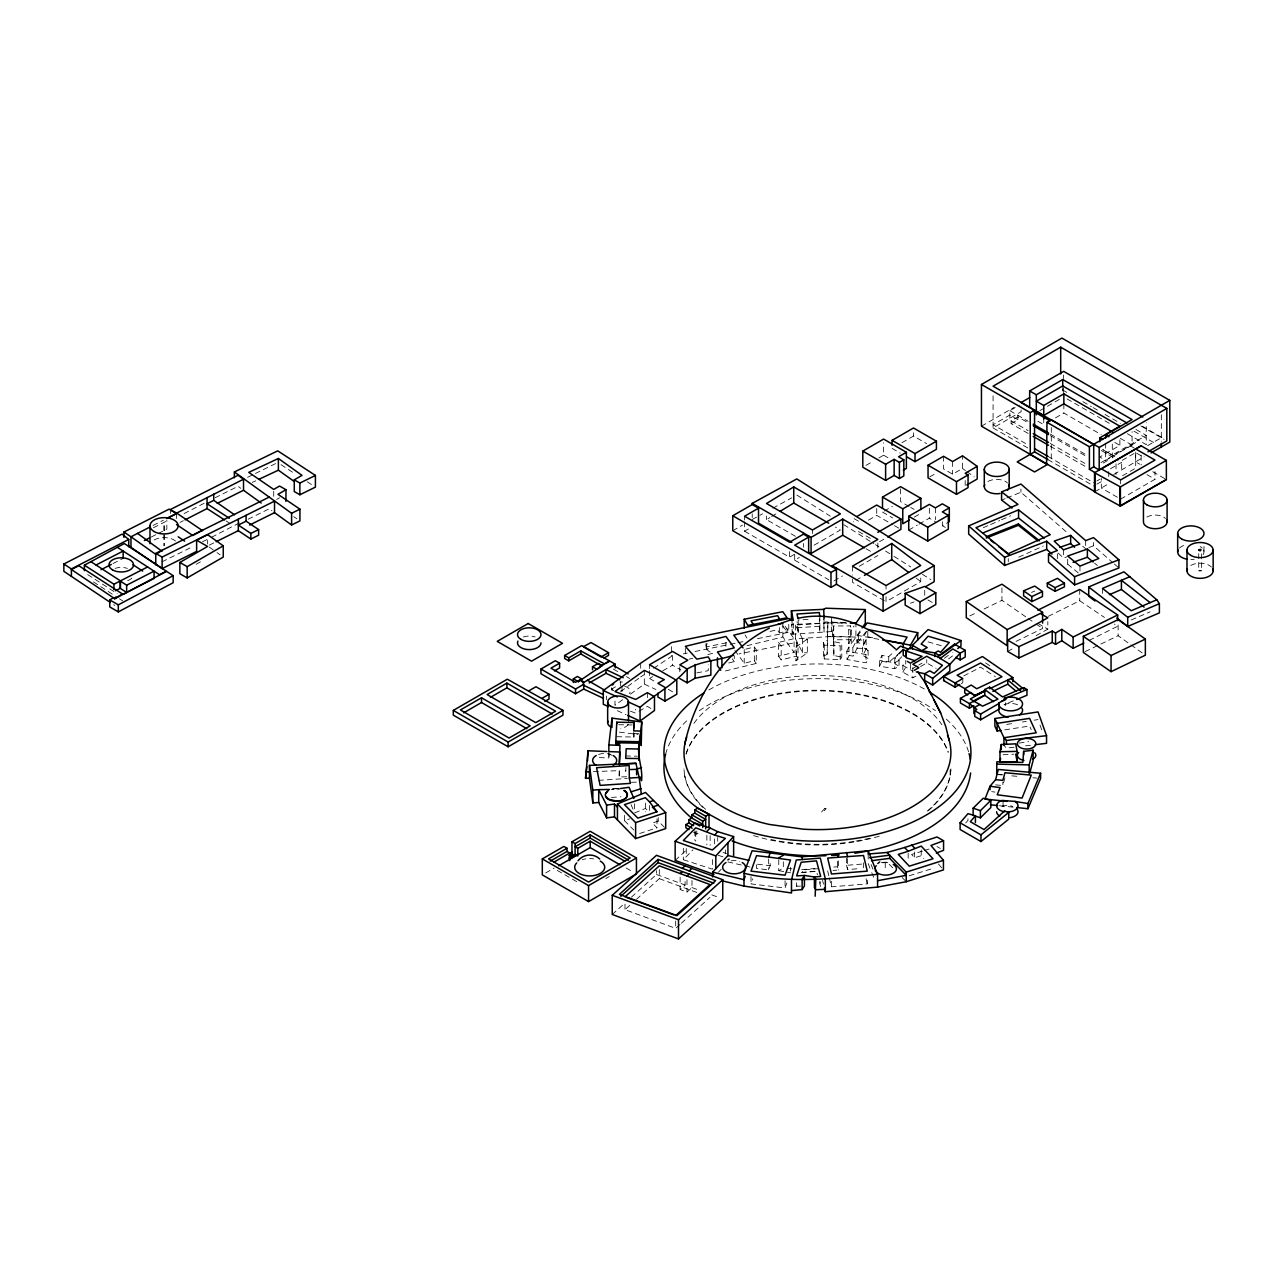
<?xml version="1.0" encoding="UTF-8"?>
<svg xmlns="http://www.w3.org/2000/svg" width="1277" height="1277" viewBox="0 0 1277 1277"><rect width="100%" height="100%" fill="white"/><g stroke="black" fill="none" stroke-linecap="round" stroke-linejoin="round"><path stroke-width="0.75" stroke-dasharray="5 3.75" d="M860.091 630.95L851.28 643.847L848.71 643.496L850.658 639.729L850.658 625.906L833.658 625.985L833.865 641.677L841.782 643.369L841.782 657.192L840.186 659.682L824.256 658.948L823.537 656.314L827.145 654.223L827.863 622.873L846.571 623.128M827.145 654.223L827.863 622.873M626.624 776.735L619.169 777.023L619.505 769.584M625.922 767.573L625.746 771.404L625.746 767.669M599.376 757.612L608.842 757.979L609.289 754.148L607.182 753.669M622.282 691.256L620.909 690.458M1198.736 570.787L1201.402 570.787L1198.736 570.787L1198.736 550.068M1004.919 777.932L1002.876 785.531L1002.876 782.067M800.535 886.094L796.625 886.302L797.774 882.902M786.887 882.918L785.068 887.978L751.02 883.923L752.871 878.752M756.559 864.768L756.559 868.424L768.69 869.876L770.175 865.726L770.175 860.235M897.635 655.069L894.826 657.878L899.04 660.305L899.04 666.195L894.714 668.685L879.566 666.227L879.566 660.337L881.96 655.436L888.744 656.538L894.65 651.334M879.566 666.227L881.96 661.31L881.96 655.436M846.779 651.286L848.87 647.152L852.781 647.822L856.771 639.921L866.014 640.176L866.349 648.493L862.837 655.436L868.328 658.597L866.205 662.811L847.114 659.586L846.779 651.286L865.87 654.494L867.993 650.296L862.502 647.12L866.014 640.176M847.114 659.586L849.189 655.468L848.87 647.152M849.189 655.468L853.116 656.123L857.106 648.237L856.771 639.921M848.71 643.496L848.71 629.689L850.658 625.906M863.715 643.879L867.817 636.808L867.817 629.513L863.715 636.585L863.715 643.879L857.601 642.698L857.601 635.403L861.831 630.343M915.848 676.156L912.847 677.879L902.823 672.101L902.823 665.381L904.77 662.109M902.823 672.101L905.744 667.185L905.744 660.464M840.186 659.682L840.186 645.875L841.782 643.369M851.28 643.847L851.28 630.04L854.058 625.969M857.601 642.698L867.147 630.184M846.188 623.032L832.572 622.633L795.459 625.076L802.547 638.899L807.335 639.107L807.335 652.85L795.954 660.832L795.954 647.088L798.013 644.486L796.497 642.395L739.08 653.872M795.954 660.832L798.013 658.23L798.013 644.486M965.731 822.979L967.982 820.361L967.982 817.009M718.504 872.175L721.186 869.254M712.39 859.581L712.39 869.174L683.323 859.724L692.964 849.828M901.833 656.745L894.826 663.769L899.04 666.195M675.166 860.427L687.824 848.742M612.242 914.492L624.054 903.829M631.429 897.156L656.49 874.49L656.49 870.643M679.987 924.484L675.693 928.363L624.996 909.671L630.71 904.499M636.441 899.327L659.299 878.656L659.299 869.509M691.974 880.46L691.974 887.563L686.994 892.048L680.13 889.526L685.095 885.025L685.095 879.693M681.407 923.191L709.996 897.332M881.96 661.31L888.744 662.412L900.54 652.02M948.524 658.916L952.834 655.692L952.834 652.324M620.606 691.639L639.17 678.055M944.31 658.278L950.152 654.032M622.697 699.7L614.971 705.255L614.971 699.365M630.423 694.145L644.326 684.137L644.326 670.393M795.954 647.088L807.335 639.107M640.671 676.97L643.927 674.783M653.696 668.27L671.59 656.298L671.59 642.554M239.358 522.916L209.54 538.319M795.443 536.308L766.535 519.627L769.935 517.552M771.627 516.515L776.735 513.402M276.646 499.435L279.583 497.743M196.131 564.306L201.032 561.481M732.775 530.721L742.496 525.118M744.571 521.862L744.571 531.2L749.232 528.518M901.977 442.688L913.502 436.048L926.607 443.598M866.014 465.371L872.414 461.667M878.815 457.98L883.62 455.203L883.62 442.672M981.454 426.199L1013.986 407.443M1009.852 418.233L1009.852 410.683L1019.477 405.128M993.075 395.838L993.075 427.923L1021.089 411.753L1021.089 406.086M1028.129 433.446L1011.097 423.629L1011.097 420.803L1017.913 416.877L1028.129 422.767M1011.097 423.629L1017.913 419.686L1017.913 415.344M1039.861 410.651L1060.229 398.887M744.571 531.2L789.537 557.171L794.182 554.473M929.768 476.896L936.664 472.905M814.087 545.183L840.41 529.987L835.413 527.098M794.693 554.521L794.693 560.14L799.338 557.458M868.488 520.154L876.724 515.397L892.862 524.719M884.147 511.119L892.384 506.362M943.543 456.272L943.543 468.93L952.626 474.182L962.507 468.483L962.507 455.809M1055.472 417.882L1063.853 413.046L1101.205 434.611M914.3 517.121L919.232 514.264M879.486 541.751L886.078 537.936M649.514 670.617L649.514 678.47L652.802 676.571M662.683 670.872L672.548 665.173L681.008 670.058M908.729 530.083L917.317 525.134M919.041 524.145L929.337 518.191L935.371 521.686M833.977 580.875L842.421 576.007M859.293 566.254L877.858 555.543M942.346 521.766L942.346 525.709L949.322 521.686M855.877 580.301L862.709 576.358M639.011 711.241L647.391 706.404L651.637 708.863M1119.881 439.879L1119.881 445.402L1099.784 457.006L1105.659 460.406L1132.076 445.146L1132.076 431.722M1100.95 462.641L1135.62 442.624L1138.366 444.204M1103.216 463.056L1110.479 458.874M1134.072 453.495L1121.701 460.63L1121.701 469.84M1147.624 445.673L1161.32 437.772M1110.479 468.787L1121.701 462.306M920.749 578.018L920.749 581.61L886.03 601.659L886.03 596.279M1096.879 480.982L1100.056 479.146M1096.879 484.175L1103.216 480.519M1113.688 474.469L1144.192 456.863M823.537 656.314L823.537 642.507L827.145 640.415M1094.916 491.709L1108.755 483.712M1122.579 475.73L1135.716 468.148L1135.716 450.893M1120.599 499.131L1154.999 479.274L1154.999 471.596M899.04 660.305L894.714 662.811L879.566 660.337M545.678 872.941L554.106 868.089M917.078 666.003L910.405 669.866L910.405 663.146M918.754 665.046L922.09 663.114M920.573 666.514L926.751 662.955L936.169 668.382M605.825 878.528L609.273 876.533M693.666 832.317L696.795 834.12L699.748 832.412M961.342 683.53L962.81 682.684L962.81 678.534M778.762 859.724L778.762 870.691L783.312 868.057L783.312 860.746M1007.665 651.462L1014.353 647.742M1036.11 635.643L1047.826 629.13L1047.826 621.596M752.217 519.5L762.513 513.865M772.808 508.214L791.676 497.87M963.8 675.9L980.544 667.185L995.39 676.698M184.096 513.562L204.639 503.026M180.009 522.437L183.393 520.697M112.983 563.588L123.151 558.368M153.032 525.47L163.376 520.218M153.463 527.736L167.351 520.697M151.293 537.026L156.48 534.393M158.204 533.515L166.84 529.141L166.84 520.25M215.111 497.759L238.049 486.314L240.794 488.293M209.348 545.103L214.456 542.549M1048.305 616.312L1079.735 600.749L1104.461 617.414M1089.153 640.4L1117.662 626.289L1114.358 624.07M162.035 561.816L192.763 546.62M202.516 541.783L207.784 539.181M248.153 519.228L269.192 508.805L271.857 510.736M247.562 477.327L275.96 463.423M969.85 615.897L976.985 612.433M984.12 608.985L1001.95 600.318L1026.341 617.238M1016.013 641.405L1042.591 628.507L1042.591 624.916M1085.083 651.621L1118.125 635.738L1129.347 643.736M252.239 482.435L255.719 480.806M1018.759 557.139L1043.245 546.061M983.274 527.72L988.749 525.326M990.585 524.528L999.715 520.553M1001.535 519.755L1010.666 515.78M1131.23 619.952L1150.146 611.827M1031.545 592.416L1034.721 591.075M1013.268 700.913L1004.361 704.569L1005.701 705.335L1005.701 699.573M634.621 812.89L645.508 808.453L648.173 811.134M1001.583 500.073L1005.111 498.653M1006.867 497.934L1020.93 492.252L1068.019 533.371M1088.802 547.594L1093.511 545.806L1112.921 562.758M612.737 789.074L614.205 788.835M910.501 603.207L914.061 601.93M1058.17 553.037L1063.47 558.033L1067.109 556.756M1067.7 559.278L1067.7 564.179L1071.275 562.918M624.437 815.285L624.437 820.616L629.673 818.876M664.455 827.368L658.23 821.095L652.324 823.058L657.001 827.767L637.83 834.104M922.489 851.089L911.586 854.473L914.635 857.745L921.212 855.702L923.83 858.511M924.309 850.53L929.752 848.822M909.24 875.767L933.024 868.36M1004.105 704.601L1006.899 703.803A11.908 6.88 0 0 1 1018.567 705.191M689.085 659.171L692.836 658.262M707.841 654.606L713.109 653.17A12.451 7.183 0 0 1 707.219 643.608M746.997 645.699L782.865 636.984L794.102 652.403L778.507 656.202L778.507 642.443L794.102 638.66L794.102 652.403M745.896 649.083L754.324 647.024L756.271 649.69L756.271 663.449L723.82 671.335M728.688 662.986L734.291 661.63L734.291 655.724M734.929 650.504L744.22 663.226L754.324 660.784L756.271 663.449M778.507 656.202L781.189 659.874L796.497 656.155L798.013 658.23M611.22 789.441L613.822 788.819M1001.982 806.378L1004.552 805.755A10.711 6.177 0 0 1 1012.693 806.378M706.724 649.099L706.724 646.848L728.225 642.443M683.307 653.904L687.202 653.106M695.023 651.493L728.225 644.677M730.189 644.278L736.047 643.081M737.994 642.682L743.852 641.469M757.516 638.66L788.771 632.259L792.091 634.174L831.63 631.572L832.572 636.377L855.925 637.063L855.925 623.32M612.497 789.106L613.726 788.867M770.015 631.365L777.597 629.88L779.353 632.881L787.079 631.939L787.079 624.836M696.811 672.899L708.24 670.664L708.24 664.774M1006.675 724.41L1014.513 723.213M1022.35 722L1026.277 721.409M1034.131 720.196L1038.041 719.605M1004.76 729.853L1029.581 726.038L1031.241 729.646M1019.158 743.086L1028.639 741.634M618.563 788.819L615.785 788.707M616.137 788.643L619.664 789.026M1014.066 747.205L1006.436 748.114L1003.977 745.401M1025.527 745.832L1033.173 744.922M801.174 872.67L816.498 871.297L817.424 874.761M846.523 858L846.523 865.311L864.226 863.891M881.401 862.518L887.068 862.071L893.916 869.094M801.764 869.637L814.949 868.568M833.785 867.067L837.552 866.764L838.351 870.036L833.003 870.467M818.525 868.663L802.403 869.956L802.403 872.319L818.525 871.026M846.523 865.311L847.545 869.573L859.964 868.568M829.348 877.953L831.471 886.797L867.275 883.923L867.275 878.432M613.423 788.899L616.615 788.611M598.498 780.359L627.262 778.443M611.46 797.423L620.909 796.8M808.07 619.377L798.189 620.015L798.189 633.775L797.008 621.867M797.008 627.757L819.339 626.289L819.339 618.435M795.459 625.076L795.459 638.819L832.572 636.377L831.63 617.829L831.63 631.572M1003.083 754.739L1013.922 754.212M593.422 771.627L619.169 770.638L619.169 777.023M631.397 782.306L636.616 782.115M833.658 625.985L833.658 639.793L850.658 639.729M827.863 636.68L855.925 637.063M618.722 724.729L632.227 724.985M633.695 733.397L639.33 733.493M616.791 736.717L634.158 737.037L634.158 733.317M625.57 755.968L637.367 756.192M998.598 774.5L1002.413 774.596M857.106 648.237L866.349 648.493M845.518 622.633L825.74 621.947L823.729 623.096L791.405 624.517L793.288 634.094L793.288 622.314M795.459 638.819L802.547 652.643L807.335 652.85M823.537 642.507L824.256 645.14L840.186 645.875M616.248 788.675L619.074 788.899M786.999 868.376L792.538 868.839M998.359 774.644L1002.206 774.979M1011.815 775.857L1017.561 776.368M1032.933 777.757L1036.78 778.092M995.597 784.876L1001.056 785.371M999.444 805.739L1014.896 807.351M757.5 864.21L770.175 865.726M619.441 732.136L638.069 734.546M991.67 791.644L995.038 792.091M848.71 629.689L851.28 630.04M778.762 870.691L790.511 872.798M878.784 639.314L857.601 635.403M867.817 636.808L875.304 638.245M833.658 639.793L833.865 655.484L841.782 657.192M727.922 861.927L743.15 865.439M745.066 865.87L750.764 867.195M928.076 641.852L942.234 646.002M723.021 852.493L726.549 853.579M718.201 855.335L723.596 856.995M656.49 874.49L685.095 885.025M691.974 887.563L699.205 890.229M711.88 894.906L719.127 897.571M659.299 878.656L697.609 892.767M630.487 711.193L635.659 713.173L635.659 709.246M617.302 710.666L626.049 714.657M644.326 684.137L655.979 689.532M1142.404 426.263L1162.948 438.123M1140.856 425.943L1164.065 439.352M1135.923 429.471L1146.251 435.425L1112.299 455.027L1102.721 449.504M1062.4 389.868L1067.524 392.821M1082.864 401.68L1091.404 406.597M1093.096 407.586L1098.22 410.54M1105.036 414.482L1120.392 423.341M1134.04 431.227L1156.212 444.013M1067.061 398.919L1110.096 423.772M1127.32 433.701L1146.251 444.635L1146.251 422.703M1120.232 438.314L1132.076 445.146M1130.177 445.769L1134.295 448.147M1141.111 455.761L1135.62 452.601L1135.62 461.811L1139.77 464.205M1114.789 442.465L1119.881 445.402M1152.764 471.708L1166.029 479.37M1146.954 474.645L1154.999 479.274M1102.945 449.807L1116.593 457.677M1101.237 450.478L1118.301 460.327M1037.802 421.218L1043.74 424.65L1043.74 419.127M1009.852 410.683L1028.129 421.234M1050.253 434.02L1087.701 455.634M1050.253 435.553L1087.701 457.166M1017.913 419.686L1009.852 415.041L993.075 424.714L1027.921 444.843M1011.097 420.803L1028.129 430.636M1050.253 443.406L1087.701 465.036M1050.253 446.232L1087.701 467.845M1047.938 456.4L1093.703 482.818M1117.391 497.28L1101.333 488.006L1101.333 478.412M993.075 427.923L1027.921 448.035M1047.938 459.592L1093.703 486.01M892.096 448.403L900.285 453.127M909.064 506.49L900.604 501.606L900.604 486.649M910.74 507.464L914.124 509.411M942.346 525.709L945.347 527.433M882.503 512.061L892.639 517.919M894.475 525.645L900.923 529.364M1037.77 623.32L1047.826 629.13M858.479 521.16L853.643 518.366L853.643 521.83M858.479 531.519L871.393 538.974M866.141 548.775L871.169 551.664M927.884 599.935L932.641 602.68M884.354 600.685L852.461 582.28L852.461 576.901M794.693 560.14L828.869 579.87M902.823 665.381L912.847 671.175M649.514 678.47L656.346 682.413M668.286 689.309L673.394 692.262M937.031 846.571L940.287 848.455M613.343 669.052L618.26 671.894M626.464 676.634L629.737 678.518M626.161 868.025L633.025 871.983M557.267 870.403L577.044 881.816M883.62 455.203L888.505 458.028M796.816 495.045L830.321 516.179M843.714 524.639L873.867 543.667M875.543 544.72L878.895 546.827M885.599 551.057L892.288 555.287M893.964 556.341L910.724 566.908M922.441 574.315L930.821 579.598M87.682 574.602L117.165 593.613M93.444 581.913L117.819 597.732M119.447 598.785L122.704 600.892M226.157 520.984L230.929 524.097M281.02 464.684L294.125 473.24M307.23 481.78L312.147 484.989M113.621 604.691L114.786 605.458M293.662 516.642L296.807 518.749M985.636 662.907L992.037 667.344M1027.953 618.355L1034.466 622.873M1036.094 623.99L1042.591 628.507M1130.943 644.885L1142.149 652.898M209.205 547.051L215.446 551.52M217.01 552.622L220.139 554.856M962.507 468.483L965.444 470.59M966.912 471.644L974.271 476.912M916.168 578.13L920.749 581.61M1094.533 563.141L1097.39 565.503M1067.7 564.179L1079.959 574.299M1114.422 564.067L1118.907 567.978M1082.72 546.221L1085.673 548.791M624.437 820.616L633.823 830.066M902.137 877.507L906.239 881.721M613.247 690.713L611.539 688.08L611.539 691.799A9.386 5.411 0 0 1 617.589 686.196M938.435 863.97L942.187 868.424M785.116 626.321L794.102 638.66M778.507 642.443L781.189 646.114L781.189 659.874M732.232 658.804L734.291 661.63M782.785 625.906L787.079 631.939M745.114 634.988L746.917 638.069M631.03 804.606L633.184 809.586M871.106 864.545L873.26 869.94M868.168 863.587L871.058 870.818M871.776 872.622L874.665 879.869M1040.005 725.081L1042.623 732.375M819.275 881.673L820.68 886.861L820.68 881.641M866.029 878.704L867.275 883.923M827.656 870.882L828.933 876.198M822.596 880.348L823.505 884.131M819.339 626.289L819.914 632.338L819.914 618.595M867.993 650.296L868.328 658.597M865.87 654.494L866.205 662.811M862.502 647.12L862.837 655.436M852.781 647.822L853.116 656.123M1203.988 546.38L1203.988 551.903M1201.402 553.835L1201.402 570.787M1161.32 414.817L1161.32 441.443M1141.159 455.41L1141.159 465.004M1120.599 479.944L1120.599 483.791M1118.125 624.996L1118.125 635.738M1116.018 463.854L1116.018 474.549M1112.299 444.109L1112.299 460.55M1108.755 471.612L1108.755 476.959M1105.659 443.215L1105.659 460.406M1102.498 588.426L1102.498 593.949M1093.511 542.533L1093.511 545.806M1085.673 540.618L1085.673 547.163M1079.959 566.11L1079.959 571.027M1079.735 589.431L1079.735 600.749M1063.853 403.835L1063.853 413.046M1063.629 374.991L1063.629 378.63M1063.629 387.729L1063.629 393.252M1063.47 549.86L1063.47 558.033M1062.735 385.941L1062.735 393.603M1057.34 553.819L1057.34 558.735M1051.29 427.508L1051.29 461.524M1020.93 488.979L1020.93 492.252M1008.271 558.624L1008.271 561.896M1003.052 800.934L1003.052 806.122M1001.95 587.787L1001.95 600.318M965.189 480.535L965.189 485.962M952.626 461.524L952.626 474.182M950.12 769.999L950.12 776.145M935.371 507.863L935.371 519.707M929.337 508.326L929.337 518.191M926.751 659.602L926.751 662.955M924.724 590.309L924.724 596.167M921.212 849.939L921.212 855.702M914.635 851.982L914.635 857.745M913.502 432.823L913.502 436.048M912.847 667.616L912.847 677.879M908.17 853.212L908.17 860.89M894.826 657.878L894.714 668.685M888.744 656.538L888.744 662.412M886.03 585.536L886.03 589.112M885.248 862.773L885.248 870.691M877.858 542.996L877.858 548.376M876.724 508.485L876.724 515.397M868.168 853.994L868.168 859.74M863.523 862.805L863.523 868.296M858.639 634.813L858.639 642.108M852.461 566.158L852.461 575.113M847.545 858.607L847.545 869.573M838.351 860.906L838.351 870.036M837.552 861.273L837.552 866.764M833.865 641.677L833.865 655.484M831.471 881.306L831.471 886.797M824.256 645.14L824.256 658.948M824.032 618.323L824.032 632.067L823.729 619.169M812.443 530.019L812.443 533.594M803.488 543.491L803.488 547.242M802.547 638.899L802.547 652.643M796.497 642.395L796.497 656.155M796.625 882.822L796.625 886.302M792.091 620.414L792.091 634.174M790.511 867.322L790.511 870.962M789.537 551.552L789.537 557.171M788.771 624.389L788.771 632.259M785.068 880.683L785.068 887.978M782.865 623.24L782.865 636.984M779.353 627.566L779.353 632.881M768.69 858.91L768.69 869.876M766.535 516.036L766.535 519.627M754.324 647.024L754.324 660.784M752.217 513.897L752.217 517.632M751.02 876.613L751.02 883.923M744.571 516.243L744.571 519.978M744.22 649.482L744.22 663.226M725.959 642.347L725.959 646.274M725.4 849.875L725.4 853.706M717.706 837.441L717.706 841.272M714.609 838.893L714.609 844.64M710.156 835.717L710.156 845.31M706.851 835.27L706.851 844.863M706.053 645.013L706.053 647.263M696.795 830.928L696.795 834.12M695.726 831.646L695.726 841.24M694.864 830.752L694.864 840.33M686.994 879.725L686.994 892.048M686.26 848.519L686.26 854.377M685.334 648.301L685.334 656.155M683.323 848.215L683.323 859.724M680.13 877.187L680.13 889.526M679.795 666.786L679.795 672.676M675.693 921.052L675.693 928.363M672.548 655.356L672.548 665.173M658.23 817.551L658.23 821.095M657.001 818.876L657.001 827.767M649.514 664.726L649.514 668.653M649.514 805.404L649.514 810.735M647.391 692.661L647.391 698.551M645.38 803.025L645.38 811.901M640.671 663.21L640.671 671.063M634.621 803.76L634.621 811.071M633.695 732.375L633.695 739.83M624.996 904.196L624.996 909.671M621.995 686.723L621.995 690.618M620.606 681.822L620.606 685.765M608.842 751.594L608.842 757.979M606.479 696.061L606.479 699.764M273.709 491.374L273.709 497.232M207.64 540.315L207.64 544.066M176.625 513.498L176.625 518.829M170.416 509.906L170.416 513.466M164.158 525.789L164.158 545.742M164.015 525.789L164.015 545.742M628.14 724.235A10.424 6.018 0 0 1 620.782 728.497M624.756 686.34A9.386 5.411 0 0 1 629.417 693.507M613.247 690.522A9.386 5.411 0 0 1 611.539 687.888M619.968 681.966A9.386 5.411 0 0 1 622.41 682.014M154.118 539.995A14.095 8.141 0 0 1 176.29 541.671M131.898 578.082A12.291 7.103 0 0 1 127.397 580.684M115.09 568.377A12.291 7.103 0 0 1 127.397 568.377M523.378 636.952A11.748 6.784 0 0 1 535.127 636.952M1190.818 565.44A13.073 7.55 0 0 1 1211.394 567.004M1203.541 549.94A13.153 7.598 0 0 1 1202.216 555.703M1194.234 559.246A13.153 7.598 0 0 1 1190.818 559.502M1179.437 548.104A13.153 7.598 0 0 1 1184.242 545.327M1200.125 546.54A13.153 7.598 0 0 1 1202.216 548.104M1146.906 517.057A11.828 6.832 0 0 1 1165.502 518.478M987.951 481.493A12.451 7.183 0 0 1 1007.537 482.977M706.724 646.848A12.451 7.183 0 0 1 706.213 643.145M665.604 754.276A153.479 88.608 0 0 1 688.942 718.807M699.253 710.73A153.479 88.608 0 0 1 935.466 710.619M946.337 719.174A153.479 88.608 0 0 1 968.589 751.882M950.806 770.047A133.446 77.051 0 0 1 926.767 811.454M869.557 838.207A133.446 77.051 0 0 1 856.021 841.032M854.042 841.367A133.446 77.051 0 0 1 771.116 839.532M705.638 809.347A133.446 77.051 0 0 1 684.073 770.031M686.1 753.606A133.446 77.051 0 0 1 815.843 690.234A133.446 77.051 0 0 1 948.173 751.818M708.847 689.947A153.479 88.608 0 0 1 925.905 689.867M693.954 723.357A133.446 77.051 0 0 1 818.749 675.517A133.446 77.051 0 0 1 941.899 724.761M950.87 768.85A133.446 77.051 0 0 1 928.267 810.815M879.262 836.196A133.446 77.051 0 0 1 750.78 834.663M702.781 807.335A133.446 77.051 0 0 1 683.993 768.818M686.1 754.244A133.446 77.051 0 0 1 815.843 690.873A133.446 77.051 0 0 1 948.173 752.456M882.838 862.837A10.807 6.241 0 0 1 888.425 862.837M609.368 754.196A12.419 7.167 0 0 1 611.938 755.345M731.114 860.826A11.461 6.608 0 0 1 739.814 861.496M598.658 754.42A12.02 6.944 0 0 1 604.659 753.478L607.772 753.717A12.02 6.944 0 0 1 610.677 754.42M582.216 859.74A15.005 8.668 0 0 1 585.824 858.878M589.719 858.575A15.005 8.668 0 0 1 593.597 858.878M824.942 808.309L821.51 812.044L822.627 812.587L826.203 808.692L824.942 808.309"/><path stroke-width="1.5" d="M629.322 778.076L629.178 765.53L596.582 767.685L600.094 785.387L630.375 783.376L629.322 778.076L639.123 777.438L641.341 794.102M619.169 764.237L619.999 745.369L608.842 744.938L608.842 751.594L619.999 752.025L619.425 765.051M640.368 777.054L641.549 780.694C643.081 767.78 636.441 756.128 639.33 743.182L615.737 742.751L616.791 722.207L634.158 722.527L634.158 727.714M634.158 722.527L633.695 730.907L641.214 731.035L641.214 745.56L641.788 721.984L611.986 718.137L608.842 744.938M639.123 760.102L639.33 741.714L641.214 731.035M641.788 721.984L639.33 744.204M996.683 774.453L996.858 761.794L1022.845 762.433L1023.659 751.371L1033.109 750.206L1033.109 760.565L1029.661 773.431M617.445 819.914L617.445 803.935L645.508 792.458L665.7 812.635L665.7 828.613L635.611 838.59L614.492 816.881L606.607 817.855L598.721 802.467L592.831 802.93L589.447 778.172L585.52 778.332L587.995 750.78L606.958 751.514M585.52 778.332L586.861 766.791M587.548 761.012L587.995 750.78M1005.701 698.998L998.981 702.877L998.79 704.409A11.908 6.88 0 0 0 1012.422 710.794A11.908 6.88 0 0 0 1022.238 702.398A11.908 6.88 0 0 0 1006.899 697.481C1001.344 697.258 1007.904 700.993 1004.361 698.232M999.013 708.958L998.79 710.746A11.908 6.88 0 0 0 1008.287 717.067M815.157 896.215L815.827 879.294L814.407 876.996L804.43 875.447L796.625 875.878L801.174 862.246L816.498 860.874L820.68 876.437L814.407 876.996L814.407 887.419L815.827 889.718L825.325 889.335M999.971 751.722L1001.28 744.523L1015.726 743.821L1017.115 751.387L1017.115 761.683L999.971 762.018L999.971 751.722L1017.115 751.387M999.971 762.018L1000.625 758.426M684.743 744.331C695.055 696.013 724.634 650.919 769.329 628.172M1029.166 773.527L1029.166 764.907L1033.109 750.206M1007.01 801.349L984.998 799.051L989.994 786.249L995.597 779.688L998.359 769.456L1040.611 773.255L1040.611 778.443L1027.921 808.724L1016.763 807.543M825.325 891.713L825.325 878.911L820.329 858.096L796.241 860.028L791.485 880.188L791.485 892.974L743.996 886.094L743.996 873.308L752.073 850.769L801.764 856.835L868.168 850.785L877.57 874.314L877.57 887.1L825.325 891.713L824.415 887.914M745.225 876.261L743.996 879.709L712.646 872.143L712.646 876.948M768.69 857.075L790.511 860.012L785.068 875.192L751.02 871.137L756.559 855.638L768.69 857.075L770.175 852.924M1027.921 808.724L1027.921 803.536L1040.611 773.255M903.238 647.391L903.238 643.736L907.101 637.095L867.817 629.513M910.501 648.78L910.501 645.14L917.716 632.658L867.147 622.905L863.954 627.358M804.43 875.447L802.148 879.151L802.148 889.574L791.485 890.612M802.148 889.574L804.43 885.871L804.43 877.187M850.306 623.176L855.925 623.256L865.295 609.56L825.74 608.203L823.729 609.352L791.405 610.773L791.405 620.59M862.167 627.901L865.295 623.304L865.295 609.56M975.42 815.78L970.328 821.686L984.008 829.587L1004.552 810.991L1008.766 812.411L1008.766 819.132L980.959 841.543L960.112 829.523L960.112 822.803L967.982 813.657L975.42 815.78L975.42 822.5M578.002 860.794C583.11 854.09 593.677 853.004 599.727 859.038M714.609 835.062L725.4 838.366L712.39 849.987L683.323 840.537L695.726 827.815L714.609 835.062L717.706 831.678L733.621 836.563L733.621 855.734M715.806 868.711L715.806 855.925L733.621 836.563M712.646 872.143L727.922 855.542L727.922 842.74M706.851 831.423L710.156 828.039L717.706 831.678M899.024 653.664L903.222 649.45L905.776 650.919L905.776 656.809L903.222 655.34L903.222 649.45M912.385 649.035L912.385 645.284L928.06 629.609L960.974 640.559L960.974 646.194L957.75 648.524M973.138 808.181L983.242 798.237L990.84 800.376L990.84 807.543L980.401 817.807L973.138 815.333L973.138 808.181L980.401 810.64L990.84 800.376M713.955 874.442L675.166 860.427L675.166 841.24L694.864 823.074L710.156 828.039M877.778 863.539L879.741 861.943M612.242 895.305L656.49 855.303L722.75 879.725L722.75 898.912L678.502 938.914L612.242 914.492L612.242 895.305L678.502 919.727L722.75 879.725M658.07 859.421L619.393 894.395L676.938 915.609L715.599 880.635L658.07 859.421L658.07 862.629L620.83 896.294M624.996 896.885L659.299 865.854L709.996 884.546L675.693 915.577M682.317 868.36L685.095 865.854M680.13 873.532L682.317 871.568M689.181 870.898L691.974 868.376M686.994 876.07L689.181 874.091M896.119 650.041L900.54 646.13L908.601 649.179L905.776 650.919M915.066 660.752L906.287 657.799L906.287 651.094L909.99 647.854L937.478 656.665L949.849 664.375L949.849 671.079L932.657 685.063L924.66 680.433L924.66 673.729L929.704 670.808L934.189 673.41L942.442 665.301L926.751 656.234L912.847 664.263L918.833 667.711L914.348 670.313M932.657 685.063L932.657 678.342L949.849 664.375L960.176 653.217L965.22 650.312L965.22 657.017L960.176 659.922L955.771 657.384M980.959 841.543L980.959 834.839L1008.766 812.411M937.478 656.665L954.542 644.135L965.22 650.312M941.468 654.606L960.974 640.559M939.936 658.645L952.834 648.971L960.176 653.217L960.176 659.922M608.554 706.676L603.303 704.281L603.303 690.538L640.671 663.21L671.59 642.554L788.771 618.499L792.091 620.414M627.805 715.455L640.064 721.042L640.064 707.298C655.484 693.954 673.857 684.488 687.17 669.068C701.009 660.688 718.169 660.624 733.365 655.261M640.064 721.042L654.478 710.507L654.478 696.763L647.391 692.661L635.659 699.429L614.971 691.511L644.326 670.393L664.295 679.635L657.926 683.323L664.918 687.345L664.918 701.089L657.926 697.066L657.926 693.14M727.842 859.9L729.151 859.086M615.259 667.951L615.259 664.232L609.225 660.752L578.369 681.695L573.373 678.805L573.373 682.525M592.512 669.755L592.512 666.738L597.077 669.387L602.313 664.982M793.735 486.92L766.535 503.505L812.443 530.019L840.41 513.865L793.735 486.92L793.735 503.026L780.135 511.327M84.41 570.659L84.41 565.184L124.316 543.539L173.161 575.688L173.161 582.727L118.314 611.891L109.742 606.926L109.742 599.903L113.621 597.652L114.786 598.753L166.074 571.601M234.377 477.821L234.377 471.963L277.732 450.845L315.419 475.427L315.419 487.128L299.856 494.774L294.269 491.549L294.269 479.849L302.01 475.363L278.386 458.491L248.76 472.362L273.709 489.426L279.583 486.042L285.952 489.714L285.952 501.414M285.952 489.714L277.987 494.327L299.935 509.172L299.935 520.872L291.603 524.991L274.523 512.652L274.523 500.951M114.786 598.434L122.704 593.853M196.626 540.171L207.64 534.696L223.267 545.822L223.267 557.075L187.16 577.922L179.849 573.708L179.849 562.455L207.544 546.46L196.626 540.171L196.626 551.425L162.115 568.6L128.163 545.487M179.849 562.455L187.16 566.669L223.267 545.822M732.775 515.764L752.217 504.543L758.522 508.182L744.571 516.243L789.537 542.198L803.488 534.153L808.644 537.122L794.693 545.183L836.451 569.287L830.976 572.463L732.775 515.764L732.775 530.721L830.976 587.42L836.451 584.259L883.109 611.188L905.233 598.418M906.383 452.281L898.561 456.783L903.829 459.832L903.829 475.938L899.407 478.508L894.139 475.459L885.615 480.391L862.805 467.222L862.805 451.1L883.62 439.08L906.383 452.281L906.383 468.404L903.254 470.207M1169.796 400.371L1089.393 446.79L1089.393 469.329L1094.916 472.522L1094.916 491.709L981.454 426.199L981.454 384.473L1061.921 338.086L1169.796 400.371L1169.796 442.081L1151.04 452.904M892.096 445.178L892.096 440.342L913.502 427.987L936.424 441.219L936.424 449.281L915.018 461.635L906.83 456.911M1147.959 451.819L1166.811 440.932L1166.811 408.417L1060.692 347.168L993.075 386.197L1043.74 415.44L1063.853 403.835L1113.097 432.28M453.303 710.411L507.304 679.22L562.981 710.395L562.981 715.136L508.134 746.79L453.303 715.136L453.303 710.411L508.134 742.065L562.981 710.395M862.805 451.1L885.615 464.269L894.139 459.353L899.407 462.386L903.829 459.832M481.525 697.769L460.422 709.948L509.076 738.042L530.178 725.863L481.525 697.769L481.525 702.51L526.81 728.656M506.921 683.099L487.096 694.544L535.749 722.638L555.575 711.193L506.921 683.099L506.921 687.84L552.223 713.987M463.663 712.821L481.525 702.51M490.4 697.37L506.921 687.84M602.967 698.12L583.701 689.053L575.56 693.746L540.937 673.761L540.937 669.036L555.335 660.72L559.613 663.178L559.613 667.919L554.426 670.904M600.797 665.477L580.764 653.92L568.744 660.847L564.642 658.485L564.642 655.484L581.753 645.603L609.225 660.752M892.096 440.342L915.018 453.574L936.424 441.219M583.525 646.625L591.012 642.554L608.506 652.659L608.506 655.42L604.021 658.006M1029.677 407.331L1029.677 390.954L1063.629 371.352L1142.803 417.068M559.613 663.178L550.962 668.174L575.496 682.333L579.981 679.747L583.302 681.663L583.701 685.334L602.967 694.417M564.642 655.484L568.744 657.847L580.764 650.903L604.133 663.689M1029.693 397.578L1021.089 402.542L1094.421 444.891M1029.677 390.954L1036.317 394.785L1062.735 379.54L1132.076 419.574L1105.659 434.818L1105.659 438.011M528.965 690.761L535.957 686.739L549.014 694.289L549.014 699.014L544.832 701.424M1127 423.038L1062.735 385.941L1036.317 401.186L1043.74 405.463L1063.853 393.859L1119.881 426.215L1099.784 437.819L1099.784 441.81M977.208 466.36L965.189 473.304L968.062 474.964L968.062 487.622L956.489 494.311L928.044 477.885L928.044 465.227L943.543 456.272L952.626 461.524L962.507 455.809L977.208 466.36L977.208 479.019L966.912 484.973M583.525 646.88L601.036 656.985L608.506 652.659M752.217 504.543L752.217 503.393L811.087 537.378L842.692 519.116L877.858 539.421L832.285 565.727L832.285 566.892M882.503 508.326L882.503 497.104L900.604 486.649L920.877 498.349L920.877 509.571M981.454 384.473L1030.236 412.647L1034.562 410.14L1034.562 451.866L1017.178 461.907L1034.562 471.947L1047.635 464.397M592.512 666.738L598.322 663.386L602.313 665.684M573.373 678.805L577.412 676.475L582.168 679.22M856.931 516.467L876.724 505.038L900.923 519.005L900.923 529.364L887.738 536.994M542.039 698.311L549.014 694.289M605.825 663.417L609.225 661.454M579.981 679.747L583.302 682.684L615.259 664.232M540.937 669.036L575.56 689.021L583.701 684.312L583.701 689.053M808.644 535.973L808.644 552.079L811.087 553.484L842.692 535.239L864.465 547.801M589.176 683.003L606.016 673.282L619.76 679.827M1030.236 412.647L1030.236 454.357L1046.581 464.237L1046.964 422.304L1051.29 419.798L1099.194 447.461L1166.811 408.417M882.503 497.104L902.775 508.805L920.877 498.349M928.044 465.227L956.489 481.652L968.062 474.964M877.842 532.349L900.923 519.005M949.322 507.863L942.346 511.901L948.332 515.349L948.332 529.157L927.725 541.049L908.729 530.083L908.729 516.275L929.337 504.383L935.371 507.863L942.346 503.84L949.322 507.863L949.322 521.686M909.352 519.962L902.775 523.762L902.775 508.805M891.729 543.491L852.461 566.158L886.03 585.536L920.749 565.488L891.729 543.491L891.729 559.613L908.522 572.335M908.729 516.275L927.725 527.241L948.332 515.349M864.417 575.384L891.729 559.613M679.795 678.566L687.17 682.828L695.135 678.215L710.858 675.15L710.858 661.39L708.24 656.905L696.811 659.14L685.334 646.338L725.959 636.457L734.291 647.87L717.466 651.956L721.904 658.038L721.904 667.871M664.918 701.089L676.81 694.225L676.81 680.481L649.514 664.726L672.548 651.43L687.776 660.225L679.795 664.822L687.17 669.068L687.17 682.828M1089.393 469.329L1093.703 466.823L1099.194 470L1141.111 445.801L1166.364 460.374L1166.364 479.561L1120.392 506.091L1094.533 491.932L1094.533 472.745L1141.159 445.833M832.285 565.727L883.109 595.082L934.173 565.599L796.816 478.923L752.217 503.393M925.649 586.622L934.173 581.705L934.173 565.599M905.17 593.406L919.967 601.946L935.802 592.815L935.802 604.516L919.967 613.646L905.17 605.122L905.17 593.406L924.724 586.414L935.802 592.815M1094.533 472.745L1120.392 486.904L1166.364 460.374M571.968 855.207L571.968 841.782L590.182 831.263L636.441 857.968L636.441 873.963L588.569 901.594L542.31 874.889L542.31 858.91L563.891 846.443L567.02 848.247L567.02 851.456L550.243 861.129M567.02 848.247L548.567 858.91L588.569 882.088L630.184 857.968L590.182 834.887L575.097 843.586L571.968 841.782M628.507 860.203L590.182 838.079L575.097 846.779L577.795 848.343L590.182 841.192L624.788 861.177M553.963 862.103L569.718 853.004L569.718 860.682M569.207 853.611L572.192 851.887M921.771 650.695L927.198 647.567L921.164 644.071L928.076 636.217L949.306 642.443L940.606 652.324L938.228 650.951L934.844 652.898L921.771 650.695L912.385 645.284M568.744 855.798L571.968 853.93L575.097 855.734L575.097 843.586M568.632 858.192L575.097 854.457L577.795 856.021L577.795 848.343M571.873 857.601L575.097 855.734M558.688 865.774L590.182 847.593L619.84 864.721M702.717 824.303L691.799 818.014L691.799 814.806L702.717 821.111L705.67 819.403L694.768 813.098L694.768 809.905L697.737 808.197L709.022 814.279L709.022 827.065M691.799 814.806L694.768 813.098M693.523 825.612L688.846 822.915L688.846 819.722L691.799 818.014M688.989 829.619L685.877 827.831L685.877 824.623L688.846 822.915M694.768 809.905L705.67 816.211L709.022 814.279M542.31 858.91L588.569 885.615L636.441 857.968M1012.837 681.742L1012.837 677.576L982.444 656.538L943.639 676.427L943.639 680.577L955.052 687.17L959.761 684.44M1061.81 629.401L1061.81 640.719L1055.552 644.326L1052.232 642.411L1018.902 657.958L1007.665 651.462L1007.665 640.144L1018.902 646.641L1052.232 631.093L1055.552 633.009L1061.81 629.401L1073.127 637.015L1073.127 648.333L1083.822 643.049M967.711 694.975L964.726 692.9L964.726 688.75L971.143 685.031L976.761 688.75L1001.998 676.778L980.544 663.034L957.096 675.23L962.81 678.534L955.052 683.019L955.052 687.17M973.808 705.67L969.435 708.208L960.416 702.988L960.416 698.391L970.712 692.437L974.958 695.821L984.759 691.112M1016.684 699.509L1026.947 695.279L1026.947 689.532L1023.707 687.649L1002.509 696.955L989.611 687.17L984.759 689.516L997.944 699.11L982.556 706.165L973.808 701.073L969.435 703.595L960.416 698.391M973.489 701.775L984.759 695.263L984.759 689.516M979.667 704.505L973.904 707.825L973.904 713.588M998.981 702.877L998.981 709.214L980.608 719.813L974.734 716.429L974.734 710.666L976.793 709.485L969.435 703.595L969.435 708.208M974.734 710.666L980.608 714.066L998.981 703.467M1005.701 699.573L1001.599 701.36M778.762 857.889L783.312 855.271M1007.665 640.144L1047.826 617.813L1041.122 613.95M109.742 599.903L118.314 604.851L173.161 575.688M110.381 602.489L63.85 571.33L63.85 564.035L122.113 534.089L128.722 539.469L128.722 546.764M63.85 564.035L71.4 568.935L128.722 539.469M122.704 594.172L78.807 565.711L71.4 569.51L114.786 598.753M170.416 509.523L238.049 475.252L243.524 479.21L176.625 513.115L170.416 509.906M234.553 514.791L213.722 500.345L207.05 503.776L229.333 518.254M96.03 564.993L123.151 551.073L123.151 558.368M185.085 519.835L207.05 508.565L224.56 519.947M101.106 569.67L111.291 564.45M84.41 565.184L113.94 584.227L147.605 566.956M115.505 590.724L120.198 588.314L126.662 592.496L123.518 594.108M120.198 588.314L120.198 581.019L126.662 585.201L154.054 571.154L154.054 578.433L128.37 591.618M117.564 547.434L159.529 574.714L166.074 571.346M123.949 537.378L123.949 532.03L169.075 509.14L176.625 513.498L166.84 518.462L176.625 513.498M149.569 527.225L130.972 536.787L123.949 532.03M144.397 540.522L149.569 537.904M217.234 503.393L243.524 490.272L261.178 503.01M155.746 564.929L155.746 553.42L162.115 557.091L274.523 501.143M246.094 521.176L238.32 525.055L250.851 533.435L250.851 539.07L258.624 535.191L258.624 529.572L246.094 521.176L246.094 515.301M216.164 541.703L238.32 530.673L250.851 539.07M249.654 525.039L274.523 512.652M250.851 533.435L258.624 529.572M1037.834 610.183L1079.735 589.431L1117.662 614.971L1117.662 620.638M1073.127 637.015L1117.662 614.971M155.746 553.42L269.192 497.104M176.561 524.56L192.763 535.494L202.516 530.274M157.31 553.595L162.035 550.307M234.377 471.963L291.603 513.29L299.935 509.172M294.269 479.849L299.856 483.073L315.419 475.427M908.17 851.296L921.212 846.108L933.024 858.767L909.24 866.173L898.242 854.393L908.17 851.296L904.643 847.513L887.068 852.477L868.168 853.994L868.168 850.785M966.274 601.515L1007.154 629.593L1007.154 645.699L966.274 617.637L966.274 601.515L1001.95 584.212L1042.591 612.385L1042.591 623.128M1007.154 629.593L1042.591 612.385M1083.343 636.345L1118.125 619.616L1145.357 639.059L1145.357 655.181L1111.054 671.67L1083.343 652.451L1083.343 636.345L1111.054 655.548L1111.054 671.67M974.958 695.374L984.759 690.665L970.265 699.03L973.808 701.073M1012.837 677.576L989.611 688.766L989.611 687.17M974.958 699.988L984.759 695.263L993.554 701.664M992.915 691.336L1007.745 684.185L1007.745 679.971L1020.451 690.618L1020.451 689.085M1111.054 655.548L1145.357 639.059M1023.611 590.82L1031.816 596.582L1042.463 591.538L1042.463 596.519L1031.816 601.579L1023.611 595.8L1023.611 590.82L1034.721 586.079L1042.463 591.538M1047.3 583.142L1057.468 578.321L1064.427 583.222L1064.427 586.861L1055.089 591.283L1047.3 586.782L1047.3 583.142L1055.089 587.643L1064.427 583.222M259.215 479.178L278.386 470.191L294.141 481.445M968.668 525.916L1017.977 504.399L1001.583 491.884L1020.93 484.063L1085.673 540.618L1093.511 537.617L1118.907 559.805L1118.907 567.978L1074.596 584.882L1048.513 562.103L1048.513 553.915L1057.34 550.547L1046.677 541.24L1004.6 557.299L968.668 525.916L968.668 534.089L1004.6 565.472L1046.677 549.413L1052.009 554.074M1094.948 601.02L1088.706 596.167L1088.706 586.973L1123.968 571.841L1156.802 599.775L1159.388 603.67L1159.388 612.88L1127.719 626.48L1116.784 617.988M1130.081 576.581L1102.498 588.426L1131.23 610.741L1156.802 599.775M1109.378 594.683L1121.414 589.511L1144.096 607.134M1088.706 586.973L1127.719 617.27L1159.388 603.67M1018.567 509.874L975.979 527.688L1008.271 553.707L1050.237 534.712L1018.567 509.874L1018.567 518.063L1044.203 538.16M983.082 532.908L1018.567 518.063M1004.361 698.806L1026.947 689.532M986.259 536.723L1018.392 523.969L1039.494 540.794M986.259 538.032L1018.392 525.294L1037.978 540.905M1048.513 553.915L1074.596 576.709L1118.907 559.805M904.643 847.513L937.031 836.978L943.559 840.745L943.559 850.338L936.344 853.036M943.559 840.745L930.933 845.47L943.432 860.315L943.432 869.908L906.239 881.721L877.57 887.1M1087.381 549.046L1067.7 556.006L1079.959 566.11L1098.827 558.496L1087.381 549.046L1087.381 557.235L1093.096 561.96M1073.063 562.295L1087.381 557.235M777.789 624.421L791.868 619.473M1070.637 535.398L1054.195 541.097L1063.47 549.86L1079.831 544.066L1070.637 535.398L1070.637 543.571L1074.58 547.29M1059.671 547.386L1070.637 543.571M649.514 801.86L657.001 811.773L637.83 818.126L624.437 804.622L645.38 797.694L649.514 801.86L653.521 800.519M658.23 805.117L652.324 807.08L657.001 811.773M617.445 803.935L635.611 822.596L665.7 812.635M887.068 852.477L906.239 872.127L943.432 860.315M631.03 791.82L641.341 788.611M641.549 767.653L636.616 769.057L636.616 774.804M782.865 623.24L733.78 635.164L743.054 647.902M1007.33 811.964A10.711 6.177 0 0 0 1017.226 808.149A10.711 6.177 0 0 0 1014.896 801.413L1001.982 800.424A10.711 6.177 0 0 0 996.714 806.585A10.711 6.177 0 0 0 1004.552 811.757L1004.552 810.991M744.204 619.249L747.811 625.427L787.079 617.733L782.785 611.715L744.204 619.249L744.204 628.124M877.57 880.715L906.239 875.336L889.686 858.352L889.686 855.159L869.669 857.761M797.758 618.371C832.764 610.326 869.525 625.299 895.321 648.796M943.639 680.577L944.437 680.465M1000.929 730.444L997.114 731.019L994.895 726.214L994.895 718.536L1038.041 711.928L1046.549 735.664L1046.549 743.326L1035.088 744.699M620.319 788.563L629.066 787.286L633.903 798.444M871.489 860.714L889.686 858.352M592.831 802.93L592.831 790.128L598.721 789.665L606.607 805.069L614.492 804.095L617.445 807.128M994.895 718.536L1003.977 737.739L1006.436 740.452L1046.549 735.664M877.57 874.314C833.067 878.784 788.053 883.732 743.996 873.308M838.351 857.25L827.656 858.096L831.471 873.995L867.275 871.137L863.523 855.494L838.351 857.25L837.552 853.978M619.169 763.981L635.946 763.343L639.123 777.438M589.447 778.172L589.447 765.386L635.946 763.343M629.657 769.584L636.616 769.329M585.52 771.931L589.447 771.787M609.464 789.441L598.721 789.665L598.721 802.467M638.596 758.538L625.746 758.362L626.177 748.769L639.011 749.008L639.011 760.182M639.33 741.714L615.737 741.267L615.737 743.773L619.664 743.837M996.683 764.093L1029.166 764.907M852.03 623.208L855.925 623.32M995.597 779.688L1002.876 780.343L1004.919 772.745L1031.241 775.123L1022.079 798.077L997.209 794.757L1000.067 787.59L989.994 786.249L989.994 789.697M1027.921 803.536L1014.896 801.413M990.409 804.797L997.64 805.548M882.535 640L910.501 645.14M886.525 640.415L903.35 643.656M916.216 671.894L924.66 673.729L932.657 678.342M727.922 855.542L748.865 860.363M721.872 880.763L743.996 886.094M906.287 651.094L922.09 656.394L910.405 663.146L907.308 661.358M675.166 841.24L715.806 855.925M658.07 862.629L713.843 883.189M626.815 897.555L673.889 914.907M603.303 690.538L617.302 696.923M627.805 701.712L640.064 707.298M623.192 677.752L606.016 669.579L606.016 673.282M1135.668 448.929L1154.999 460.087L1120.599 479.944L1101.269 468.787M1105.659 434.818L1108.979 436.734M1099.784 437.819L1102.721 439.527M1166.364 479.561L1120.057 505.9L1120.057 486.713M1033.029 411.098L1050.077 420.947M1046.964 422.304L1089.393 446.79M1033.237 424.187L1048.545 433.031M1033.237 425.72L1048.545 434.563M1033.237 433.589L1048.545 442.433M1033.237 436.399L1048.545 445.242M1034.562 448.674L1047.938 456.4M1034.562 451.866L1047.938 459.592M793.735 503.026L828.741 523.235M791.836 542.374L758.522 523.155L758.522 507.033M943.639 676.427L964.853 688.67M960.112 822.803L980.959 834.839M613.343 665.349L628.108 673.873M587.5 680.274L604.58 690.139M688.846 819.722L699.748 826.011M685.877 824.623L692.118 828.23M567.02 851.456L569.718 853.004M132.936 564.721L142.705 571.074M90.715 561.545L120.469 580.875L120.469 588.17M1061.81 640.719L1073.127 648.333M178.173 536.787L184.654 541.161M176.625 513.051L202.516 530.657M964.726 688.75L974.958 695.821M155.746 554.378L130.972 536.787L130.972 547.338M162.035 551.265L137.485 533.355M1012.007 508.038L1001.583 500.073L1001.583 491.884M1150.146 602.632L1121.414 580.301L1121.414 589.511M990.904 540.41L993.985 542.869M998.63 546.572L1009.437 555.192M1007.745 684.185L1016.221 691.288M911.586 844.895L914.635 848.151M720.803 670.265L717.466 665.716L717.466 657.847M917.78 671.798L925.33 682.94L931.492 694.991M779.353 618.691L777.597 615.69L751.036 620.877L753.095 624.389M933.998 700.004L940.654 713.013L945.778 726.629L949.29 740.692M925.33 682.94L940.654 713.013M846.523 852.525L847.545 856.787M801.764 856.835L802.403 859.533M797.902 618.515L797.008 614.014L819.339 612.545L819.77 617.078M791.405 610.773L793.288 620.351M1015.726 754.116L1017.115 761.683M589.447 765.386L592.831 790.128M823.729 609.352L824.032 618.323M1213.15 550.068L1213.15 570.787M1186.987 550.068L1186.987 570.787M1177.665 533.499L1177.665 551.903M1167.098 500.009L1167.098 521.894M1161.32 443.295L1161.32 446.982M1143.442 500.009L1143.442 521.894A11.828 6.832 0 0 0 1156.802 528.662A11.828 6.832 0 0 0 1166.683 520.122M1127.719 617.27L1127.719 626.48M1120.392 486.904L1120.392 506.091M1099.194 447.461L1099.194 470M1093.703 444.3L1093.703 466.823M1074.596 576.709L1074.596 584.882M1063.853 393.859L1063.853 403.835M1062.735 379.54L1062.735 385.941M1060.692 347.168L1060.692 373.938M1055.552 633.009L1055.552 644.326M1055.089 587.643L1055.089 591.283M1052.232 631.093L1052.232 642.411M1046.677 541.24L1046.677 549.413M1043.74 405.463L1043.74 419.127M1036.317 394.785L1036.317 414.849M1031.816 596.582L1031.816 601.579M1023.707 687.649L1023.707 689.181L1010.889 678.518M1023.659 751.371L1023.659 754.819M1018.902 646.641L1018.902 657.958M1018.392 523.969L1018.392 525.294M1009.197 469.313L1009.197 486.569M1006.436 740.452L1006.436 744.283M1004.6 557.299L1004.6 565.472M1003.977 745.401L1003.977 737.739L1036.222 732.79L1029.581 718.36L997.114 723.357L997.114 731.019M1001.28 744.523L1001.28 749.679M984.296 469.313L984.296 486.569M980.608 714.066L980.608 719.813M980.401 810.64L980.401 817.807M956.489 481.652L956.489 494.311M954.542 644.135L954.542 645.22M939.92 654.734L939.92 655.819L934.844 652.898L934.844 656.649M927.725 527.241L927.725 541.049M919.967 601.946L919.967 613.646M917.716 632.658L917.716 639.953M915.018 453.574L915.018 461.635M906.239 872.127L906.239 881.721M899.407 462.386L899.407 478.508M894.139 459.353L894.139 475.459M885.615 464.269L885.615 480.391M883.109 595.082L883.109 611.188M842.692 519.116L842.692 535.239M836.451 568.137L836.451 584.259M830.976 572.463L830.976 587.42M811.087 537.378L811.087 553.484M803.488 532.988L803.488 534.153M705.67 816.211L705.67 828.996M702.717 821.111L702.717 827.512M695.135 664.471L695.135 678.215M678.502 919.727L678.502 938.914M635.611 822.596L635.611 838.59M628.507 702.031L628.507 720.803M616.791 722.207L616.791 723.676M614.492 804.095L614.492 816.881M611.986 718.137L611.986 727.459M607.66 702.031L607.66 722.686M606.607 805.069L606.607 817.855M590.182 834.887L590.182 838.079M590.182 841.192L590.182 847.593M588.569 885.615L588.569 901.594M583.302 681.663L583.302 682.684M580.764 650.903L580.764 653.92M578.369 680.673L578.369 681.695M575.56 689.021L575.56 693.746M568.744 657.847L568.744 660.847M508.134 742.065L508.134 746.79M299.856 483.073L299.856 494.774M291.603 513.29L291.603 524.991M278.386 458.491L278.386 470.191M243.524 478.572L243.524 490.272M238.32 519.164L238.32 530.673M213.722 494.087L213.722 500.345M207.05 497.503L207.05 508.565M187.16 566.669L187.16 577.922M162.115 557.091L162.115 568.6M149.984 525.789L149.984 543.747M126.662 585.201L126.662 592.496M118.314 604.851L118.314 611.891M113.94 584.227L113.94 589.703M71.4 568.935L71.4 576.23M610.725 726.932A10.424 6.018 0 0 1 608.028 721.122M1016.604 808.628A10.711 6.177 0 0 1 1010.107 817.695M999.763 816.099A10.711 6.177 0 0 1 996.619 811.725M1034.737 752.76A9.242 5.331 0 0 1 1032.949 759.177M1023.962 760.422A9.242 5.331 0 0 1 1018.727 752.504M1021.967 708.144A11.908 6.88 0 0 1 1019.573 714.881M612.337 685.126A9.386 5.411 0 0 1 613.63 683.929M541.001 642.826A11.748 6.784 0 0 1 527.72 649.546A11.748 6.784 0 0 1 517.903 641.07M1212.703 568.84A13.073 7.55 0 0 1 1200.077 578.337A13.073 7.55 0 0 1 1187.434 568.84M1187.418 559.246A13.153 7.598 0 0 1 1178.112 549.94M1008.782 484.717A12.451 7.183 0 0 1 1007.537 490.16M999.971 493.513A12.451 7.183 0 0 1 984.727 484.717M970.6 772.92A153.479 88.608 0 0 1 854.824 853.212M839.212 854.983A153.479 88.608 0 0 1 831.63 855.51M825.884 855.75A153.479 88.608 0 0 1 732.088 840.92M691.527 817.95A153.479 88.608 0 0 1 665.604 754.276M969.083 753.622A153.479 88.608 0 0 1 970.297 759.352M929.209 691.831A153.479 88.608 0 0 1 932.497 811.214A153.479 88.608 0 0 1 726.916 824.128L697.928 808.165A153.479 88.608 0 0 1 703.93 692.916M947.502 735.313A133.446 77.051 0 0 1 803.169 829.172L769.313 824.431A133.446 77.051 0 0 1 686.707 737.1M893.277 864.449A10.807 6.241 0 0 1 891.043 874.266A10.807 6.241 0 0 1 875.192 870.483M874.825 868.855A10.807 6.241 0 0 1 876.277 865.742M742.192 862.534A11.461 6.608 0 0 1 742.192 871.888A11.461 6.608 0 0 1 725.99 871.888A11.461 6.608 0 0 1 725.99 862.534M624.261 790.431A10.807 6.241 0 0 1 626.608 797.231A10.807 6.241 0 0 1 616.615 801.094L608.969 799.258A10.807 6.241 0 0 1 606.176 796.465M606.176 793.225A10.807 6.241 0 0 1 607.261 791.724M613.168 755.521A12.02 6.944 0 0 1 613.168 765.338M596.167 765.338A12.02 6.944 0 0 1 596.167 755.521M623.99 790.527A10.934 6.321 0 0 1 625.73 798.157C621.005 802.084 613.838 802.148 608.506 799.466A10.934 6.321 0 0 1 608.506 790.527M600.318 861.113A15.005 8.668 0 0 1 601.212 872.814A15.005 8.668 0 0 1 581.099 874.346A15.005 8.668 0 0 1 576.709 862.917M1198.784 549.876C1200.731 552.989 1202.503 547.578 1198.784 549.876M528.183 623.511L497.232 641.373L531.535 661.183L562.503 643.305L528.183 623.511M1032.949 747.604L1031.002 748.418A9.242 5.331 0 0 1 1017.37 744.044A9.242 5.331 0 0 1 1030.012 738.776A9.242 5.331 0 0 1 1032.949 747.604M610.725 706.277A10.424 6.018 0 0 0 628.14 703.579A10.424 6.018 0 0 0 615.386 696.22A10.424 6.018 0 0 0 610.725 706.277M154.118 531.551A14.095 8.141 0 0 0 177.695 527.896A14.095 8.141 0 0 0 160.439 517.935A14.095 8.141 0 0 0 154.118 531.551M112.552 569.893A12.291 7.103 0 0 0 133.111 566.717A12.291 7.103 0 0 0 118.059 558.017A12.291 7.103 0 0 0 112.552 569.893M520.952 639.378A11.748 6.784 0 0 0 540.602 636.329A11.748 6.784 0 0 0 526.22 628.029A11.748 6.784 0 0 0 520.952 639.378M1190.818 555.415A13.073 7.55 0 0 0 1212.703 552.015A13.073 7.55 0 0 0 1196.693 542.773A13.073 7.55 0 0 0 1190.818 555.415M1181.512 538.862A13.153 7.598 0 0 0 1203.541 535.462A13.153 7.598 0 0 0 1187.418 526.156A13.153 7.598 0 0 0 1181.512 538.862M1146.906 504.846A11.828 6.832 0 0 0 1166.683 501.781A11.828 6.832 0 0 0 1152.205 493.417A11.828 6.832 0 0 0 1146.906 504.846M987.951 474.39A12.451 7.183 0 0 0 1008.782 471.165A12.451 7.183 0 0 0 993.522 462.37A12.451 7.183 0 0 0 987.951 474.39"/></g></svg>
